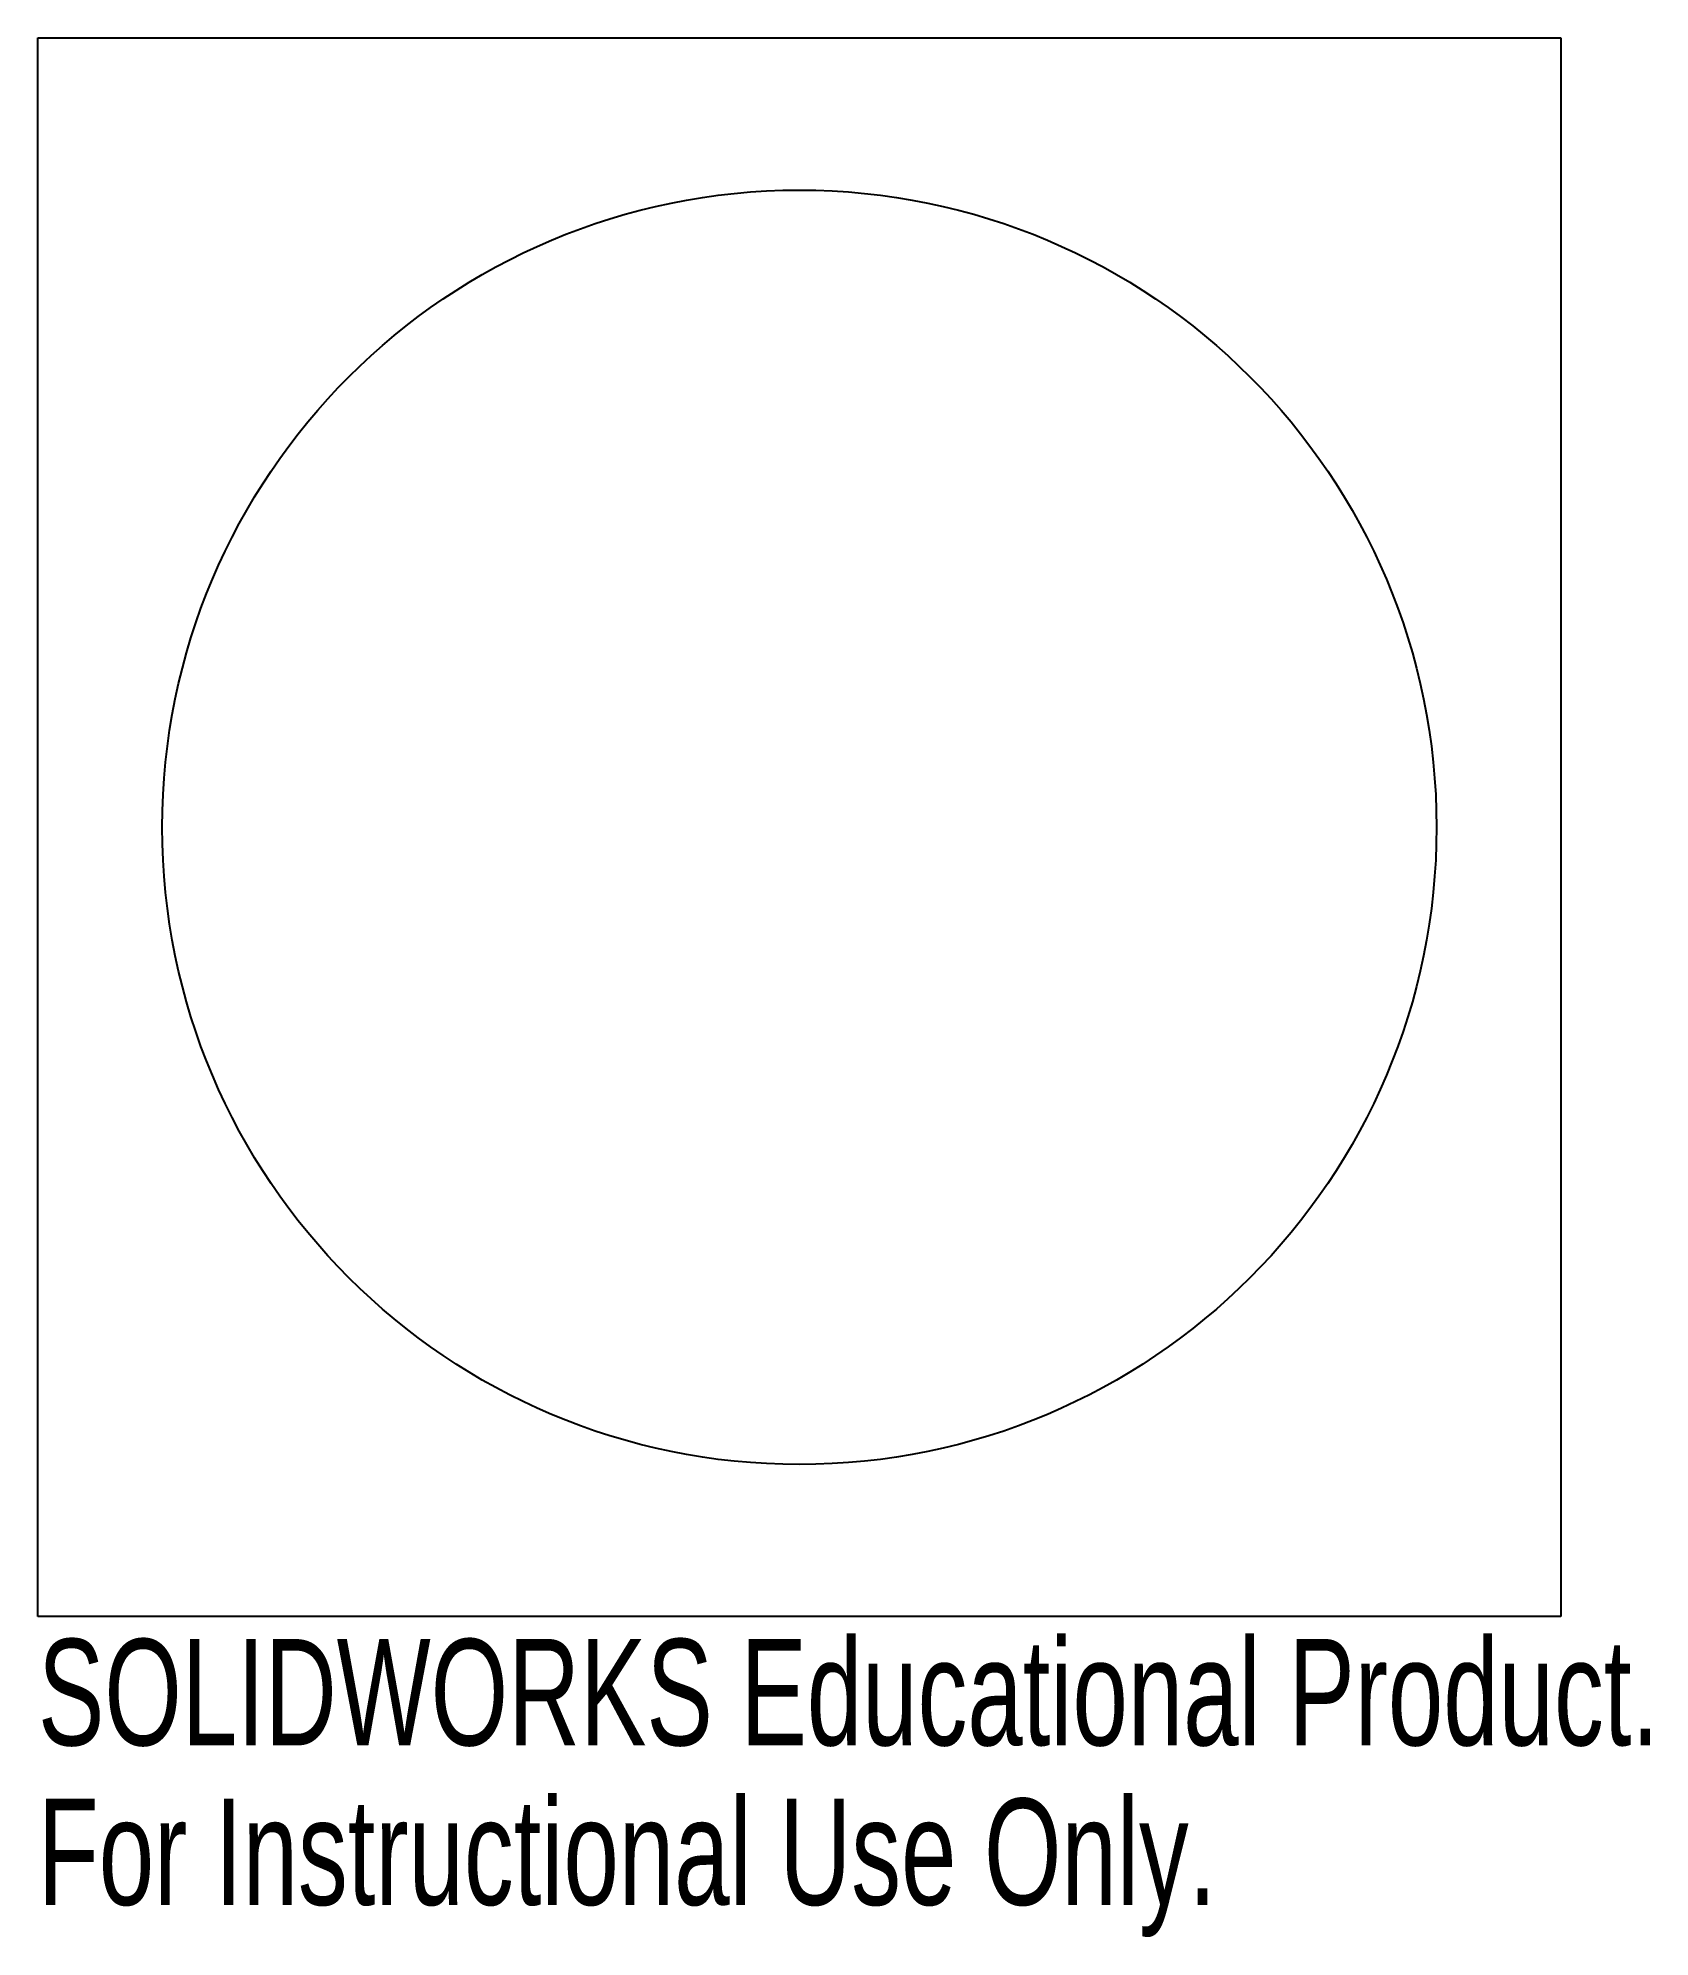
# Model space of a CAD drawing. Header units: inches. Extents: x -1.36 to 1.52, y -1.99 to 1.41.
import ezdxf

# ---------------------------------------------------------------- set-up
doc = ezdxf.new("R2010")
doc.units = ezdxf.units.IN
doc.header["$MEASUREMENT"] = 0
doc.styles.add('SLDTEXTSTYLE0', font='TXT', dxfattribs={"width": 0.7})

msp = doc.modelspace()

# ---------------------------------------------------------------- linework, layer by layer
at = {"color": 7, "linetype": 'Continuous', "lineweight": 25}
for p, q in [((-1.3625, 1.4121), (1.3625, 1.4121)), ((-1.3625, -1.4121), (-1.3625, 1.4121)), ((1.3625, 1.4121), (1.3625, -1.4121)), ((1.3625, -1.4121), (-1.3625, -1.4121))]:
    msp.add_line(p, q, dxfattribs=at)
msp.add_circle((0, 0), 1.14, dxfattribs=at)

# ---------------------------------------------------------------- texts
at = {"color": 7, "linetype": 'Continuous', "char_height": 0.1903, "attachment_point": 1, "style": 'SLDTEXTSTYLE0'}
for s, insert in [('SOLIDWORKS Educational Product.', (-1.3625, -1.4522)), ('For Instructional Use Only.', (-1.3625, -1.7377))]:
    msp.add_mtext(s, dxfattribs=dict(at, insert=insert))

doc.saveas('drawing.dxf')
